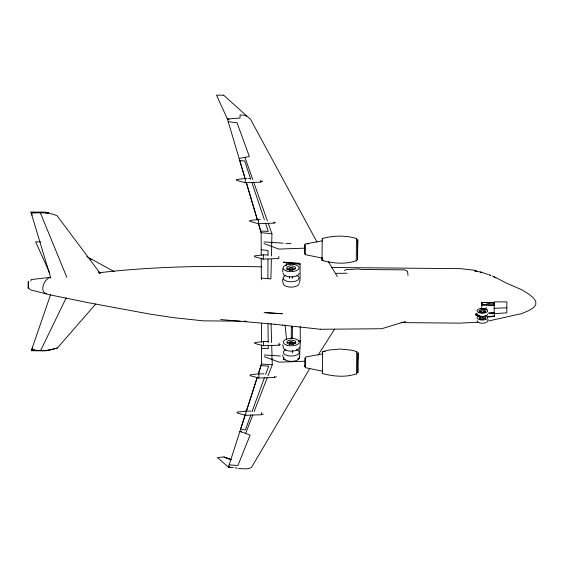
<?xml version="1.0" encoding="UTF-8"?>
<svg xmlns="http://www.w3.org/2000/svg" width="564" height="564" viewBox="0 0 564 564"><rect width="100%" height="100%" fill="white"/><g stroke="black" fill="none" stroke-linecap="round" stroke-linejoin="round"><path stroke-width="0.85" d="M262.725 180.931L260.787 182.101L245.213 182.729L245.312 178.478L246.969 178.492M275.338 222.329L274.041 223.111L258.467 223.732L258.566 219.488L260.223 219.502M278.835 256.423L278.792 258.495L263.212 259.123L263.31 254.872L267.456 254.914M489.164 313.344L494.134 312.865L494.12 301.902L506.867 301.86L506.789 312.886L494.149 313.605L494.149 312.738L488.325 312.992M267.872 278.672L267.985 259.073M267.999 255.647L268.027 250.515L261.217 249.711M291.228 338.407L291.355 327.064L291.891 326.937L292.427 327.071L292.293 338.414M481.698 302.374L482.248 305.089L494.557 305.364L494.565 304.941L494.127 302.974L481.698 302.374L482.248 305.089M494.127 302.974L494.557 305.364M271.354 259.447L270.91 278.912L261.358 278.08M271.432 256.021L271.735 242.414M271.728 243.176L271.94 233.75L268.295 223.443M246.179 116.607L246.2 115.472L223.654 95.189M30.964 280.964L31.055 279.589L49.54 277.446M304.828 365.733L304.743 366.945L304.856 357.985M322.248 257.515L322.051 260.42C333.049 263.451 345.626 264.544 356.307 260.709M250.881 411.135L245.918 411.085L245.833 415.315L261.407 414.73L263.346 413.948M263.931 373.861L258.961 373.812L258.883 378.042L274.449 377.457L276.395 376.674M268.499 341.58L263.529 341.537L263.451 345.767L279.018 345.175L280.315 344.66M261.449 412.629L261.407 414.73M279.067 343.081L279.018 345.175M271.996 355.475L271.926 359.472M260.836 180.029L260.787 182.101M300.351 342.052L299.625 353.818M305.328 254.04L305.258 254.646L322.354 258.15M299.385 356.864L299.258 358.662L297.686 358.782M286.174 265.757L286.413 263.162L300.083 264.015L300.09 280.449M299.533 282.543L299.717 280.823M299.731 356.779L299.724 353.431M282.783 268.76L282.797 272.109M282.811 279.018L282.599 280.668L283.177 283.339A7.988 3.722 -0.2 0 0 290.975 287.125A7.988 3.722 -0.2 0 0 299.153 283.481M487.86 320.26L487.994 319.245M283.967 357.167L283.551 359.613L285.306 359.543M40.418 350.801L40.714 350.188M258.418 373.911L261.477 364.034L261.477 344.893M28.242 288.098L28.313 281.478L28.242 288.098L30.957 289.974L49.371 294.739L89.535 302.938L150.306 314.169L174.431 317.772L203.174 320.838L240.109 321.163M322.523 240.779L305.364 243.972L305.258 254.646M356.518 239.051L356.462 238.551C345.394 235.11 333.394 235.541 322.263 238.501L321.995 259.941L322.051 260.42L323.792 260.505M322.827 353.839L305.667 357.033L305.498 362.166L305.561 367.707L322.65 371.211M356.603 373.77C345.922 377.605 333.352 376.512 322.347 373.481L322.411 373.22M356.462 238.551L356.236 260.984M322.347 373.481L322.566 351.562L329.503 349.983L340.529 349.046L351.541 350.181L356.758 351.612L356.54 374.038M246.334 411.276L257.247 377.217M258.319 373.897L261.477 364.034L272.285 364.746L272.109 358.782M246.369 411.283L257.346 377.231M50.711 294.309L31.295 350.723L45.515 350.85L57.359 348.051L95.795 303.911M66.82 277.319L40.354 212.832M250.804 414.998L245.361 429.895L240.476 429.549L245.298 414.603L228.42 467.147L217.45 457.524L223.696 456.953L231.36 459.674M252.016 411.685L264.41 377.753M265.623 374.447L268.647 366.17L261.097 365.599M241.455 431.728L239.855 431.495L245.678 433.328L252.827 414.9M254.096 411.628L267.406 377.33M268.034 375.694L272.285 364.746M290.185 264.502L290.538 263.656L291.496 263.275L292.455 263.67L292.786 264.523M32.536 347.826L31.464 350.103L40.22 350.512L48.73 350.385L57.359 348.051M66.214 297.82L40.65 350.519M309.763 368.482L251.502 467.478C247.758 469.678 242.71 468.649 238.572 468.465M479.266 318.907L480.852 317.68M286.787 269.529L287.414 268.52L291.221 267.533L294.951 268.591M479.083 310.94L480.754 309.643L482.375 309.46L483.997 309.671L485.534 310.997A3.208 1.495 -0.2 0 1 482.248 312.477A3.208 1.495 -0.2 0 1 479.118 310.94M318.117 355.073L334.621 329.15M479.569 316.94L479.076 317.694L480.641 319.02L483.884 319.048L485.555 317.751A3.208 1.495 -0.2 0 0 484.011 316.425M484.413 316.7L482.291 317.151M344.498 270.727L345.697 269.634L358.619 268.986L362.144 269.5L404.853 269.881L407.539 271.291L407.998 275.401M484.688 309.34L486.753 307.761M292.427 327.071L291.355 327.064M481.261 317.144L476.094 315.191L476.086 313.979L476.869 313.972M476.876 314.592L476.094 314.599L476.354 313.852M476.094 315.191L481.543 317.017M483.122 312.745L483.75 312.449M481.501 311.356L480.613 312.033L481.437 312.724M46.481 293.703C38.902 291.785 44.267 278.327 50.577 277.34M320.437 329.27L381.673 328.741L405.629 321.431M490.342 275.514L490.095 275.211M100.152 273.286L57.006 215.617L48.666 212.903L31.098 212.748L30.928 212.036L45.148 212.163M476.94 315.191L476.157 315.177L476.157 313.965L476.686 313.852M476.157 313.965L476.932 313.979M476.157 315.177L476.686 315.057M488.628 320.972L521.496 313.64L529.046 310.517L533.431 307.704L535.751 304.828L535.779 301.359L533.523 298.032L529.201 294.359L521.728 289.755L505.513 282.698L496.595 277.953M239.129 158.456L249.366 156.559L237.021 122.733L228.237 121.711M245.312 178.478L236.485 179.521L236.443 180.311L245.213 182.729M258.566 219.488L249.739 220.531L249.697 221.321L258.467 223.732M263.31 254.872L254.491 255.922L254.449 256.705L263.212 259.123M263.529 341.537L254.716 342.559L254.674 343.398L263.451 345.767M258.961 373.812L250.148 374.841L250.106 375.68L258.883 378.042M245.918 411.085L237.099 412.115L237.063 412.954L245.833 415.315M487.204 316.665L494.586 315.932L494.593 316.362L487.211 317.095M478.455 322.234L459.97 323.13L401.046 322.601M99.468 272.708C153.33 266.462 207.587 265.573 261.745 266.864M230.034 466.985L228.307 467.105L233.284 467.619M260.624 230.951L268.288 231.459L265.51 223.168M300.408 340.938L298.257 340.959M490.828 313.309L494.156 313.168M494.106 308.296L506.853 307.803M305.089 248.146L278.912 249.098L264.001 243.599M304.511 361.235L279.215 362.159L264.304 356.659M325.181 351.485L322.566 351.562L322.686 354.467M34.101 350.025L31.464 350.103L35.666 350.138M481.043 308.663L485.244 308.825L486.936 309.812M33.734 212.713L31.098 212.748L50.809 278.094M335.658 273.357L347.008 273.251M223.541 95.196L216.491 95.126L227.503 119.237L245.227 179.021L239.763 160.599L244.649 160.944L250.768 179.19M248.618 178.506L250.275 178.527M36.145 212.79L31.098 212.748L32.183 215.349M45.339 212.875L48.666 212.903L46.072 212.72M40.721 241.9L35.617 241.85L49.385 272.229M331.223 267.484L460.506 268.64L475.438 270.36L474.416 270.741L474.881 270.96A1.396 0.486 9.2 0 0 475.938 271.228L477.595 271.418M243.627 321.198L246.264 321.219M47.369 350.244L49.033 350.258L48.074 350.04M290.961 243.556L285.786 243.338M307.056 243.803L308.748 243.831M482.255 304.659L494.565 304.941M299.893 341.643L300.288 341.657L300.217 326.436M261.477 348.369L268.288 348.587L268.252 345.112M486.647 303.009L489.961 303.171M229.139 464.905L237.93 465.469L250.099 435.147L245.678 433.328M265.834 312.66L282.43 313.739L264.079 312.646M263.994 241.907L283.156 243.169M264.297 354.967L280.357 356.025M494.113 303.044L481.698 302.403L481.741 308.508M229.118 119.194L227.384 119.046L240.01 118.003L240.123 114.908L246.2 115.465L250.606 119.406L316.975 242.069M220.609 319.534L274.809 324.279M478.152 314.881L476.608 314.719L481.254 316.552M282.564 325.139L320.549 329.277M274.71 324.272L282.663 325.146M234.955 467.859L237.197 468.106M271.94 233.75L261.132 232.664L258.39 223.414M45.148 212.163L48.666 212.903M476.086 313.979L476.601 314.106M492.386 275.937L496.116 277.869M487.67 274.372L480.669 271.975M291.694 337.758L292.653 338.083M481.444 272.271L474.839 270.798L475.847 270.438L476.298 271.023M488.755 274.731L489.178 274.858M480.542 272.349L481.776 272.764M489.066 274.844L489.538 274.985M230.873 459.491L223.957 456.995M230.838 459.512L224.5 457.284M490.172 275.218L490.8 275.472M483.193 311.37L484.011 312.061M483.933 317.708L485.4 318.956M476.686 314.465L476.157 314.585M493.782 276.783L495.671 277.798M86.771 256.592L114.471 271.749M90 258.862L91.523 259.708M481.247 319.005L482.241 319.478L483.256 319.02L482.981 318.681M98.298 271.545L99.955 273.554M98.207 271.629L99.25 273.032M337.378 276.649L328.438 261.774M289.48 344.054L289.734 344.491M477.059 313.979L477.694 315.205L479.576 316.122L482.206 316.482A5.33 2.482 -0.2 0 0 487.606 314.07M244.952 157.462L252.799 179.634M253.673 182.116L267.421 220.961M251.882 182.51L264.396 219.847M257.452 219.925L246.242 182.327L257.396 220.059M258.446 223.273L261.132 232.664L261.238 254.865M40.051 212.113L40.284 213.03M494.149 312.738L494.593 316.362M282.768 344.724L283.347 347.396A7.988 3.722 -0.2 0 0 291.144 351.182A7.988 3.722 -0.2 0 0 299.322 347.537M282.797 354.932L283.015 356.631M356.758 351.612L356.815 352.112M322.263 238.501L322.319 238.988M286.533 339.591L285.109 325.174M271.051 323.658L271.622 342.581M271.7 345.14L272.003 355.369M267.999 323.419L268.217 342.51M274.442 376.399L274.449 377.457M261.259 258.305L261.365 279.723M476.411 314.099L476.411 315.311M292.342 276.677L292.342 278.32M292.533 350.505L292.54 352.965M289.543 276.649L289.551 278.292M274.041 221.941L274.041 223.111M261.47 323.172L261.477 342.292M296.932 275.493A7.988 3.722 -0.2 0 1 296.664 280.752A7.988 3.722 -0.2 0 1 285.37 280.653A7.988 3.722 -0.2 0 1 285.638 275.387M289.254 269.789A1.854 0.867 -0.2 0 1 289.522 269.359M292.744 269.388A1.854 0.867 -0.2 0 1 292.963 269.825M292.709 270.255A1.854 0.867 -0.2 0 1 292.011 270.565M290.164 270.551A1.854 0.867 -0.2 0 1 289.494 270.226M299.124 273.272A7.988 3.722 -0.2 0 1 290.953 276.917A7.988 3.722 -0.2 0 1 283.156 273.131M295.698 343.843A4.357 2.03 -0.2 0 0 295.169 342.827L291.44 341.777A4.42 2.059 -0.2 0 0 287.64 342.764M293.005 343.659A1.854 0.867 -0.2 0 1 292.963 344.519M296.34 349.419A7.988 3.722 -0.2 0 1 297.355 354.777A7.988 3.722 -0.2 0 1 285.821 355.031A7.988 3.722 -0.2 0 1 285.835 349.652M299.35 357.724A7.988 3.722 -0.2 0 1 291.172 361.362A7.988 3.722 -0.2 0 1 283.375 357.576M487.599 320.824A5.231 2.439 -0.2 0 1 482.241 323.235A5.231 2.439 -0.2 0 1 477.137 320.733M479.245 312.153A3.039 1.417 -0.2 0 1 482.375 310.757A3.039 1.417 -0.2 0 1 485.378 312.209M479.04 315.685A5.231 2.439 -0.2 0 0 477.066 317.56A5.231 2.439 -0.2 0 0 482.234 320.049A5.231 2.439 -0.2 0 0 487.585 317.652M485.012 315.495A5.231 2.439 -0.2 0 1 487.529 317.652M304.384 250.317L304.44 253.885L304.532 244.72L304.384 250.317M357.442 252.03L357.576 259.962L357.78 239.601L357.442 252.03M357.738 365.091L357.879 373.015L358.077 352.662L357.738 365.091M289.6 268.217L289.36 268.626A1.72 0.804 -0.2 0 0 291.073 269.458L292.864 268.661A1.784 0.832 -0.2 0 0 291.158 267.822L289.6 268.217M289.854 342.461L289.614 342.87A1.72 0.804 -0.2 0 0 291.327 343.702L293.118 342.898A1.784 0.832 -0.2 0 0 291.405 342.066L289.854 342.461M487.571 310.898L486.81 312.118C484.039 313.669 480.415 313.704 477.687 312.033L477.052 310.806A5.231 2.439 -0.2 0 1 482.417 308.395A5.231 2.439 -0.2 0 1 487.571 310.898M295.853 342.27L295.198 343.307L293.491 344.061A4.491 2.094 -0.2 0 1 287.83 343.539A4.491 2.094 -0.2 0 1 287.964 340.853A4.491 2.094 -0.2 0 1 293.675 340.437L295.31 341.213L295.853 342.27M482.939 316.89L482.657 317.602L482.939 316.89M299.139 263.24L283.297 262.168L300.203 263.966L299.139 263.24M288.803 269.754A4.498 2.094 -0.2 0 0 295.635 268.006A4.498 2.094 -0.2 0 0 288.987 266.13A4.498 2.094 -0.2 0 0 288.803 269.754M286.956 271.065A7.988 3.722 -0.2 0 0 299.11 267.963A7.988 3.722 -0.2 0 0 287.309 264.629A7.988 3.722 -0.2 0 0 286.956 271.065M287.154 345.309A7.988 3.722 -0.2 0 0 299.308 342.2A7.988 3.722 -0.2 0 0 287.506 338.865A7.988 3.722 -0.2 0 0 287.154 345.309"/></g></svg>
